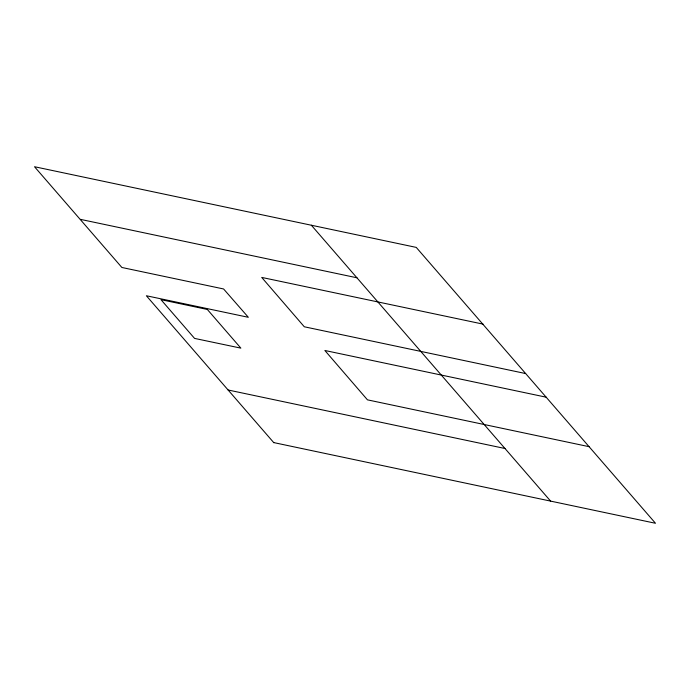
<?xml version="1.0" encoding="UTF-8"?>
<svg xmlns="http://www.w3.org/2000/svg" width="690" height="690" viewBox="0 0 690 690"><rect width="100%" height="100%" fill="white"/><g stroke="black" fill="none" stroke-linecap="round" stroke-linejoin="round"><path stroke-width="1.03" d="M80.394 219.36L356.971 277.794M483.078 324.128L261.708 277.414L304.299 326.775L525.651 373.557M546.23 397.199L324.861 350.486L367.46 399.846L589.07 446.68M228.114 389.997L504.994 448.509M273.723 442.583L655.5 523.279L416.251 247.399L34.5 166.721L121.88 267.478L223.586 288.963L248.348 317.305L146.358 295.751L273.801 442.678M311.345 225.225L550.672 501.19M207.336 309.456L160.968 299.658L194.563 338.402L240.87 348.139L207.336 309.456"/></g></svg>
